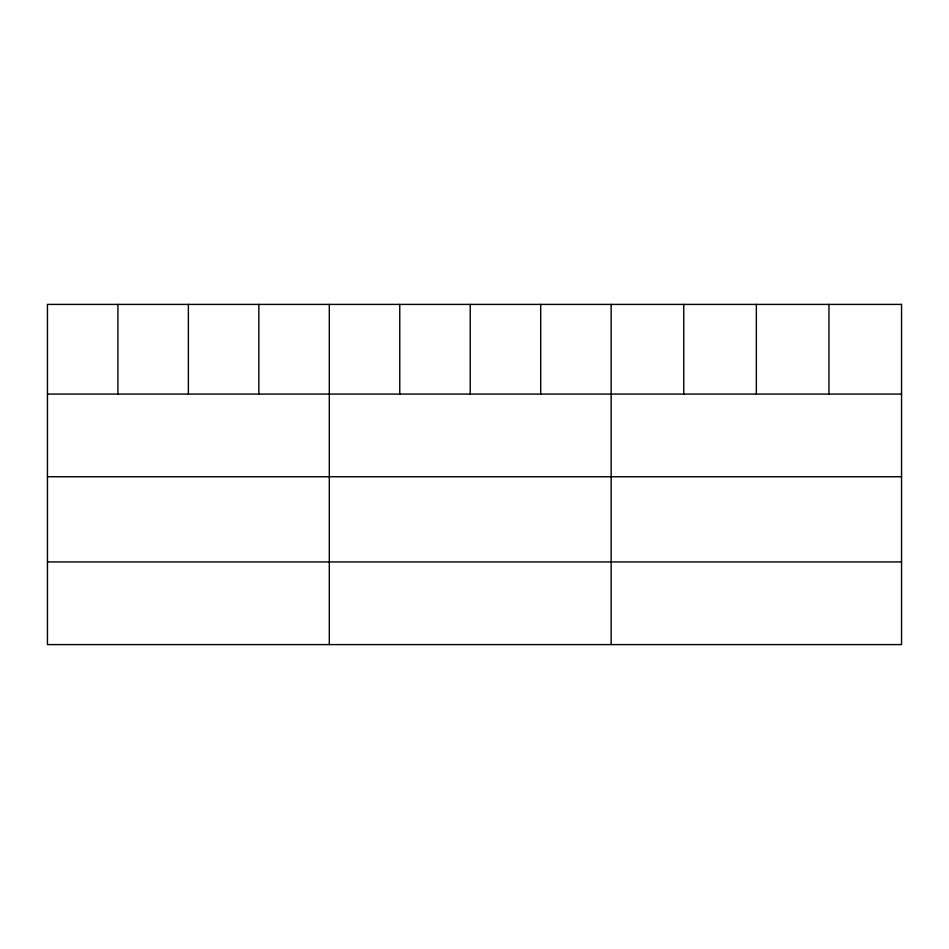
<?xml version="1.0" encoding="UTF-8"?>
<svg xmlns="http://www.w3.org/2000/svg" width="949" height="949" viewBox="0 0 949 949"><rect width="100%" height="100%" fill="white"/><g stroke="black" fill="none" stroke-linecap="round" stroke-linejoin="round"><path stroke-width="1.42" d="M47.45 394.072L901.55 394.072M47.45 476.742L901.55 476.742M47.45 561.927L901.55 561.927M828.952 304.404L828.952 394.072M756.353 304.404L756.353 394.072M683.755 304.404L683.755 394.072M611.156 304.404L611.156 644.596M540.693 304.404L540.693 394.072M470.229 304.404L470.229 394.072M399.766 304.404L399.766 394.072M329.303 304.404L329.303 644.596M258.84 304.404L258.84 394.072M188.377 304.404L188.377 394.072M117.913 304.404L117.913 394.072M901.55 304.404L47.45 304.404L47.45 644.596L901.55 644.596L901.55 304.404"/></g></svg>
